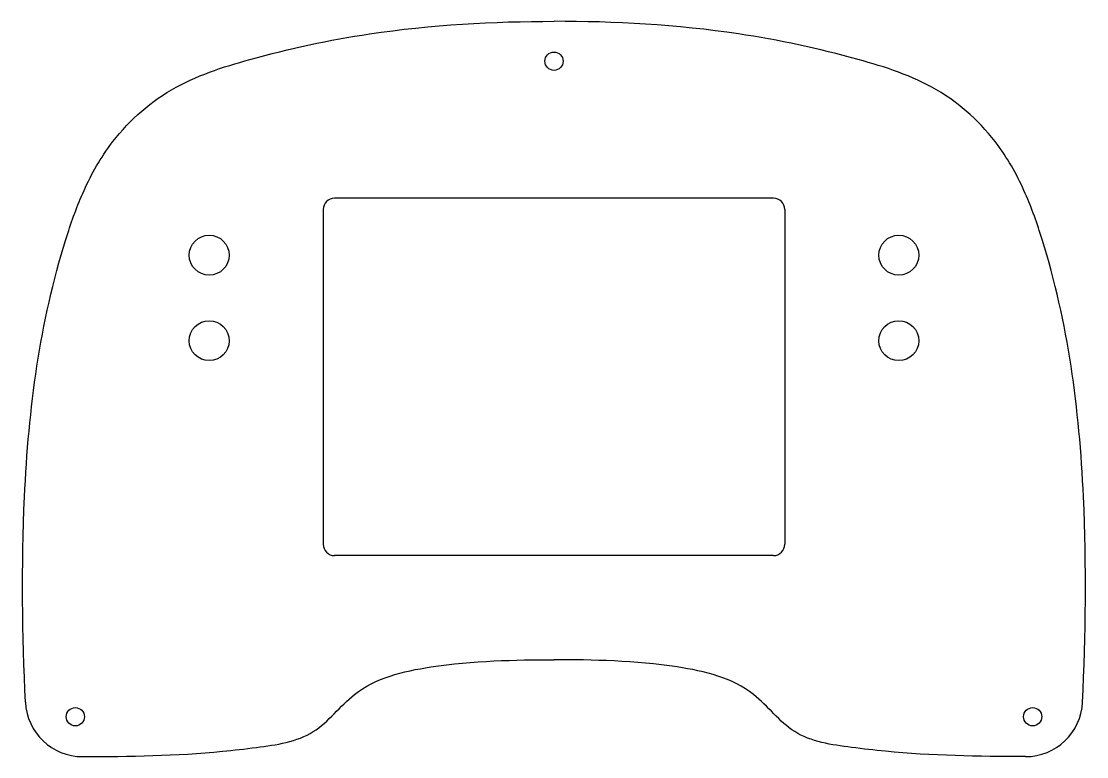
# Model space of a CAD drawing. Header units: millimetres. Extents: x -93 to 93, y 10 to 139.
import ezdxf

# ---------------------------------------------------------------- set-up
doc = ezdxf.new("R2010")
doc.units = ezdxf.units.MM

msp = doc.modelspace()

# ---------------------------------------------------------------- linework, layer by layer
at = {"color": 7, "linetype": 'Continuous', "lineweight": 25}
for p, q in [((38.5, 107.97), (-38.5, 107.97)), ((-40.5, 105.97), (-40.5, 47.27)), ((40.5, 105.97), (40.5, 47.27)), ((38.5, 45.27), (-38.5, 45.27))]:
    msp.add_line(p, q, dxfattribs=at)
for centre, radius in [((0, 132), 1.6), ((-60.5, 97.97), 3.5), ((60.5, 97.97), 3.5), ((-60.5, 82.97), 3.5), ((60.5, 82.97), 3.5), ((-84, 17), 1.6), ((84, 17), 1.6)]:
    msp.add_circle(centre, radius, dxfattribs=at)
for centre, radius, start, end in [((-38.5, 105.97), 2, 90, 180), ((38.5, 105.97), 2, 0, 90), ((-38.5, 47.27), 2, 180, 270), ((38.5, 47.27), 2, 270, 0), ((-82.75, 20), 10, 182.6037, 270.1282), ((82.75, 20), 10, 269.8718, 357.3963)]:
    msp.add_arc(centre, radius, start, end, dxfattribs=at)
for points, knots in [([(-92.74, 19.54), (-93.27, 31.24), (-93.72, 59.2), (-89.85, 89.04), (-82.78, 109.22), (-77.51, 118.88), (-67.56, 127.96), (-51.2, 133.2), (-28.96, 138), (-10.5, 139), (0, 139)], [0.0973122, 0.0973122, 0.0973122, 0.0973122, 0.273512, 0.4993487, 0.5416044, 0.5892055, 0.661189, 0.734095, 0.840041, 1, 1, 1, 1]), ([(92.74, 19.54), (93.27, 31.24), (93.72, 59.2), (89.85, 89.04), (82.78, 109.22), (77.51, 118.88), (67.56, 127.96), (51.2, 133.2), (28.96, 138), (10.5, 139), (0, 139)], [0.0973122, 0.0973122, 0.0973122, 0.0973122, 0.273512, 0.4993487, 0.5416044, 0.5892055, 0.661189, 0.734095, 0.840041, 1, 1, 1, 1]), ([(-82.73, 10), (-74.45, 10.01), (-64.3, 10.19), (-50.82, 11.76), (-41.69, 13.09), (-34.61, 23.03), (-19.16, 26.77), (-6.72, 27), (0, 27)], [0.0977629, 0.0977629, 0.0977629, 0.0977629, 0.3548549, 0.417369, 0.5250895, 0.6261007, 0.7744501, 1, 1, 1, 1]), ([(82.73, 10), (74.45, 10.01), (64.3, 10.19), (50.82, 11.76), (41.69, 13.09), (34.61, 23.03), (19.16, 26.77), (6.72, 27), (0, 27)], [0.0977629, 0.0977629, 0.0977629, 0.0977629, 0.3548549, 0.417369, 0.5250895, 0.6261007, 0.7744501, 1, 1, 1, 1])]:
    msp.add_open_spline(points, degree=3, knots=knots, dxfattribs=at)

doc.saveas('drawing.dxf')
